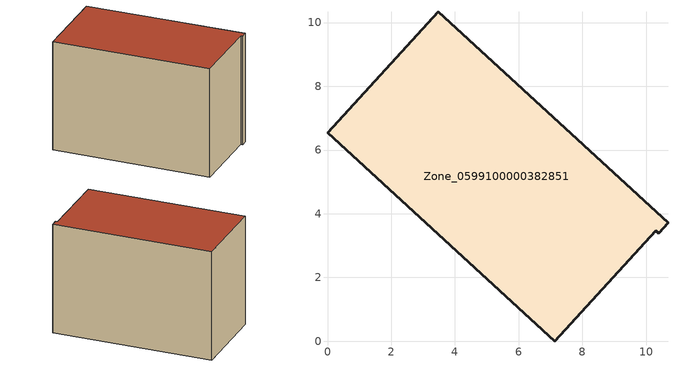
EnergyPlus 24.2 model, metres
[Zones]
Zone_0599100000382851
 floor ground (C_G): 10.31,3.46 7.13,0 0,6.55 3.48,10.34 10.69,3.72 10.39,3.39 z0
 wall outside (C_F): 3.48,10.34 0,6.55 7.13,0 10.31,3.46 10.39,3.39 10.69,3.72 3.48,10.34 z0:6.83
 roof outside (C_R): 10.39,3.39 10.69,3.72 3.48,10.34 0,6.55 7.13,0 10.31,3.46 z6.83
[BUILDING]
Pand.0599100000382851: North Axis=0; Terrain=City; Loads Convergence Tolerance Value=0.04; Temperature Convergence Tolerance Value=0.4; Solar Distribution=FullExterior; Maximum Number of Warmup Days=25; Minimum Number of Warmup Days=1
[Site:Location]
Rotterdam.The.Hague.AP_ZH_NLD Design_Conditions: Latitude=51.96; Longitude=4.45; Time Zone=1; Elevation=-4.5
[SITE:GROUNDTEMPERATURE:BUILDINGSURFACE]
18, 18, 18, 18, 18, 18, 18, 18, 18, 18, 18, 18
[MATERIAL] Thermal Absorptance=0.9; Solar Absorptance=0.7; Visible Absorptance=0.7
Name | Roughness | Thickness | Conductivity | Density | Specific Heat
G.TI.1992-2005 | MediumSmooth | 0.15 | 0.06 | 540 | 1210
F.TI.1992-2005 | Rough | 0.3 | 0.12 | 1920 | 840
R.TI.1992-2005 | MediumRough | 0.2 | 0.08 | 1500 | 1000
[CONSTRUCTION]
C_G: G.TI.1992-2005
C_F: F.TI.1992-2005
C_R: R.TI.1992-2005
[ZONE]
Zone_0599100000382851: Type=1; Multiplier=1; Ceiling Height=Autocalculate; Volume=Autocalculate; Floor Area=autocalculate; Part of Total Floor Area=Yes
[ZONEINFILTRATION:DESIGNFLOWRATE]
Infil_Zone_0599100000382851: Zone or ZoneList or Space or SpaceList=Zone_0599100000382851; Schedule=AlwaysOn; Design Flow Rate Calculation Method=Flow/Area; Flow Rate per Floor Area=0.0015; Constant Term Coefficient=1; Temperature Term Coefficient=0; Velocity Term Coefficient=0; Velocity Squared Term Coefficient=0
[HVACTEMPLATE:ZONE:IDEALLOADSAIRSYSTEM]
Zone_0599100000382851: Maximum Heating Supply Air Temperature=50; Minimum Cooling Supply Air Temperature=13; Maximum Heating Supply Air Humidity Ratio=0.0156; Minimum Cooling Supply Air Humidity Ratio=0.0077; Heating Limit=NoLimit; Cooling Limit=NoLimit; Dehumidification Control Type=ConstantSensibleHeatRatio; Cooling Sensible Heat Ratio=0.7; Dehumidification Setpoint=60; Humidification Control Type=None; Humidification Setpoint=30; Outdoor Air Method=None; Outdoor Air Flow Rate per Person=0.00944; Outdoor Air Flow Rate per Zone Floor Area=0; Outdoor Air Flow Rate per Zone=0; Demand Controlled Ventilation Type=None; Outdoor Air Economizer Type=NoEconomizer; Heat Recovery Type=None; Sensible Heat Recovery Effectiveness=0.7; Latent Heat Recovery Effectiveness=0.65
[ZONECONTROL:THERMOSTAT]
ThermostatControl_Zone_0599100000382851: Zone or ZoneList=Zone_0599100000382851; Control Type Schedule=DualSetpointControlType; Control 1=Thermostat_Zone_0599100000382851; Temperature Difference Between Cutout And Setpoint=0
[THERMOSTATSETPOINT:DUALSETPOINT]
Thermostat_Zone_0599100000382851: Heating Setpoint Temperature Schedule=HeatingSetpoint_Zone_0599100000382851; Cooling Setpoint Temperature Schedule=CoolingSetpoint_Zone_0599100000382851
[SCHEDULE:COMPACT]
HeatingSetpoint_Zone_0599100000382851: Through: 12/31, For: AllDays, Until: 24:00, 21
CoolingSetpoint_Zone_0599100000382851: Through: 12/31, For: AllDays, Until: 24:00, 24
DualSetpointControlType: Through: 12/31, For: AllDays, Until: 24:00, 4
AlwaysOn: Through: 12/31, For: AllDays, Until: 24:00, 1
